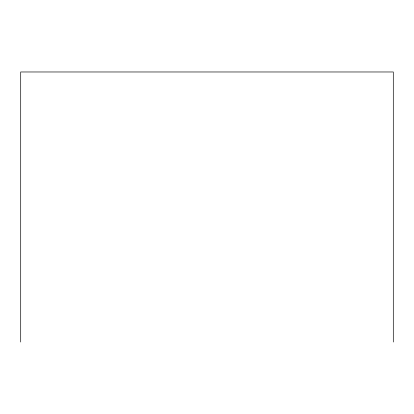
<?xml version="1.0" encoding="UTF-8"?>
<svg xmlns="http://www.w3.org/2000/svg" width="414" height="414" viewBox="0 0 414 414"><rect width="100%" height="100%" fill="white"/><g stroke="black" fill="none" stroke-linecap="round" stroke-linejoin="round"><path stroke-width="0.62" d="M393.3 342.026L393.3 71.974L20.7 71.974L20.7 342.026"/></g></svg>
